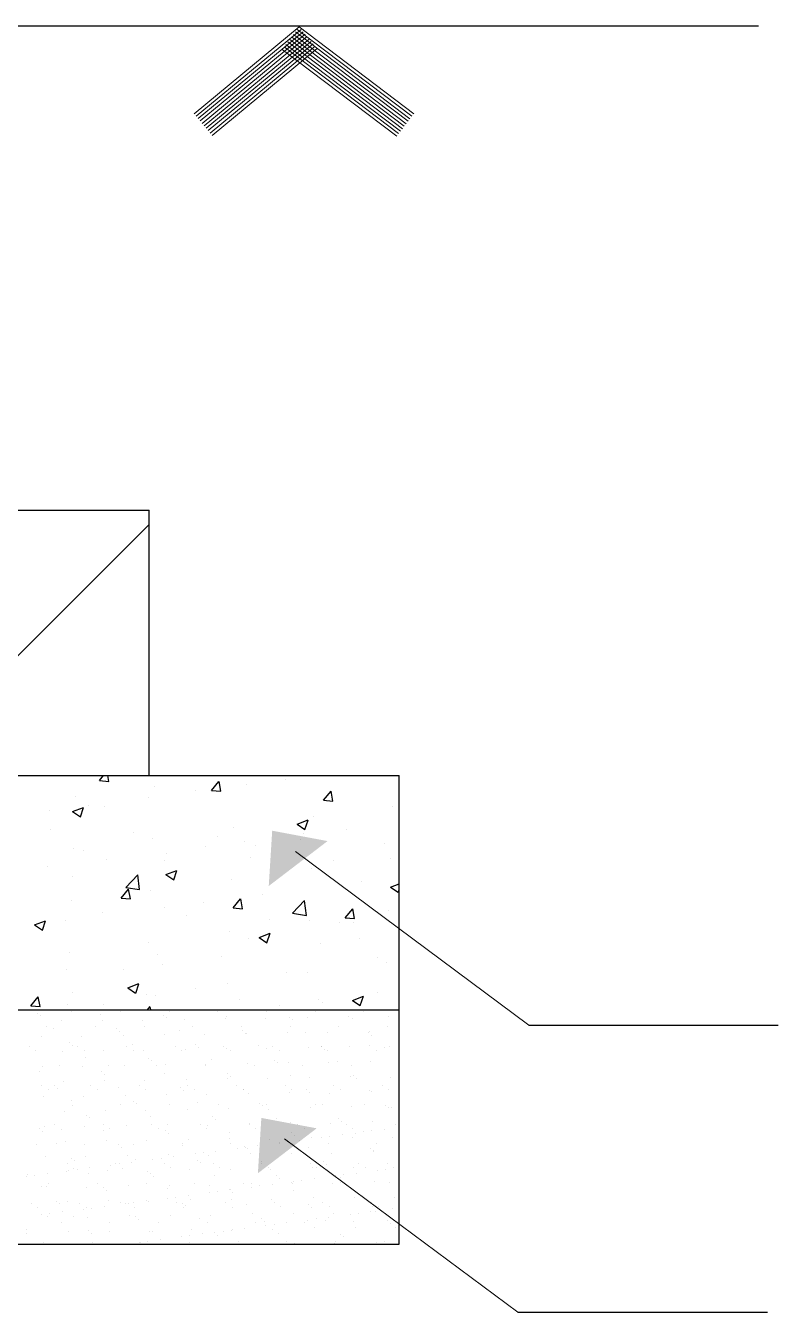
# Model space of a CAD drawing. Header units: metres. Extents: x -1744 to -758, y -4183 to -3914.
# Drawn here: x -1327.25 to -1318.17, y -4007 to -3991.33 of the extents above; entities that cross this region are included whole.
import ezdxf

# ---------------------------------------------------------------- set-up
doc = ezdxf.new("R2010")
doc.units = ezdxf.units.M
for name, color, linetype in [('DETAIL', 1, 'Continuous'), ('TEXT', 7, 'Continuous'), ('WALL', 7, 'Continuous'), ('WIN', 4, 'Continuous')]:
    doc.layers.add(name, color=color, linetype=linetype)
doc.layers.add('DIM', color=41, linetype='Continuous', lineweight=13)
doc.layers.add('HATCH', color=8, linetype='Continuous', lineweight=25)

# ---------------------------------------------------------------- blocks, each defined once
blk = doc.blocks.new('com src')
at = {"color": 6}
blk.add_line((94.632, -253.322), (233.797, -253.322), dxfattribs=at)
at = {"layer": 'DETAIL', "color": 3, "linetype": 'Continuous'}
for p, q in [((192.863, -431.35), (237.307, -431.35)), ((190.931, -482.523), (235.374, -482.523))]:
    blk.add_line(p, q, dxfattribs=at)
at = {"layer": 'DIM', "color": 3, "linetype": 'Continuous'}
for p, q in [((151.968, -253.546), (133.29, -269.002)), ((152.323, -253.975), (133.645, -269.431)), ((152.678, -254.404), (134, -269.86)), ((151.632, -253.99), (172.045, -269.441)), ((151.968, -253.546), (172.381, -268.997)), ((153.032, -254.833), (134.355, -270.289)), ((153.387, -255.261), (134.71, -270.718)), ((153.742, -255.69), (135.065, -271.146)), ((154.097, -256.119), (135.42, -271.575)), ((154.452, -256.548), (135.775, -272.004)), ((149.616, -256.653), (170.029, -272.104)), ((149.952, -256.209), (170.365, -271.66)), ((150.288, -255.765), (170.701, -271.217)), ((150.624, -255.321), (171.037, -270.773)), ((150.96, -254.877), (171.373, -270.329)), ((151.296, -254.434), (171.709, -269.885)), ((154.807, -256.977), (136.13, -272.433)), ((155.162, -257.406), (136.484, -272.862)), ((148.944, -257.541), (169.357, -272.992)), ((149.28, -257.097), (169.693, -272.548)), ((151.318, -400.454), (192.863, -431.35)), ((149.385, -451.626), (190.931, -482.523))]:
    blk.add_line(p, q, dxfattribs=at)
at = {"layer": 'DIM', "color": 2, "linetype": 'Continuous'}
for points in [[(147.174, -396.731), (146.558, -406.582), (157.032, -398.578)], [(145.242, -447.904), (144.626, -457.755), (155.1, -449.751)]]:
    blk.add_solid(points, dxfattribs=at)
at = {"layer": 'TEXT', "linetype": 'Continuous'}
blk.add_line((80.78, -386.64), (125.248, -342.172), dxfattribs=at)
at = {"layer": 'WALL'}
for p, q in [((94.632, -339.604), (125.248, -339.604)), ((125.248, -386.92), (125.248, -339.604)), ((0, -386.92), (125.248, -386.92)), ((116.387, -387.801), (117.126, -386.92)), ((118.055, -387.953), (117.865, -386.92)), ((125.248, -386.92), (169.781, -386.92)), ((169.781, -428.67), (169.781, -386.92)), ((116.387, -387.801), (118.051, -387.946)), ((126.144, -388.921), (126.144, -388.921)), ((133.503, -389.584), (133.503, -389.584)), ((136.351, -389.547), (137.692, -387.948)), ((136.351, -389.547), (138.014, -389.693)), ((138.019, -389.7), (137.697, -387.955)), ((142.625, -388.51), (142.625, -388.51)), ((149.593, -387.593), (149.593, -387.593)), ((112.086, -390.703), (112.086, -390.703)), ((125.048, -390.824), (125.048, -390.824)), ((168.611, -392.358), (168.611, -392.358)), ((167.124, -398.979), (167.124, -398.979)), ((168.273, -401.624), (168.273, -401.624)), ((163.068, -405.846), (163.068, -405.846)), ((168.237, -406.773), (169.781, -406.18)), ((168.237, -406.773), (169.621, -407.707)), ((169.625, -407.714), (169.781, -407.251)), ((167.934, -410.889), (167.934, -410.889)), ((162.714, -415.906), (162.714, -415.906)), ((111.071, -418.499), (111.071, -418.499)), ((126.752, -418.717), (126.752, -418.717)), ((138.168, -419.138), (138.168, -419.138)), ((165.884, -419.256), (165.884, -419.256)), ((110.52, -421.503), (110.52, -421.503)), ((120.659, -421.443), (120.659, -421.443)), ((127.627, -420.526), (127.627, -420.526)), ((167.596, -420.154), (167.596, -420.154)), ((121.465, -424.727), (123.414, -423.979)), ((122.854, -425.668), (123.418, -423.986)), ((139.247, -423.896), (139.247, -423.896)), ((149.653, -422.042), (149.653, -422.042)), ((153.537, -421.936), (153.537, -421.936)), ((111.593, -425.466), (111.593, -425.466)), ((121.465, -424.727), (122.849, -425.661)), ((124.791, -425.983), (124.791, -425.983)), ((126.451, -426.093), (126.451, -426.093)), ((133.421, -424.828), (133.421, -424.828)), ((161.464, -426.956), (163.413, -426.208)), ((162.853, -427.897), (163.418, -426.215)), ((165.933, -425.496), (165.933, -425.496)), ((104.147, -427.926), (105.489, -426.326)), ((104.147, -427.926), (105.811, -428.071)), ((105.815, -428.078), (105.493, -426.334)), ((110.732, -427.765), (110.732, -427.765)), ((117.189, -427.614), (117.189, -427.614)), ((124.952, -428.67), (125.453, -428.073)), ((125.566, -428.67), (125.457, -428.08)), ((141.308, -426.721), (141.308, -426.721)), ((148.424, -427.801), (148.424, -427.801)), ((155.392, -426.884), (155.392, -426.884)), ((156.166, -427.349), (156.166, -427.349)), ((161.464, -426.956), (162.849, -427.89)), ((0, -428.67), (169.781, -428.67)), ((105.363, -429.262), (105.363, -429.262)), ((105.876, -429.732), (105.876, -429.732)), ((109.607, -430.614), (109.607, -430.614)), ((111.474, -428.957), (111.474, -428.957)), ((116.664, -429.508), (116.664, -429.508)), ((116.892, -430.521), (116.892, -430.521)), ((120.142, -428.941), (120.142, -428.941)), ((124.012, -430.555), (124.012, -430.555)), ((127.802, -429.603), (127.802, -429.603)), ((128.315, -430.073), (128.315, -430.073)), ((128.809, -428.925), (128.809, -428.925)), ((131.529, -430.284), (131.529, -430.284)), ((137.477, -428.909), (137.477, -428.909)), ((138.815, -430.191), (138.815, -430.191)), ((139.103, -429.849), (139.103, -429.849)), ((145.935, -430.226), (145.935, -430.226)), ((146.145, -428.894), (146.145, -428.894)), ((150.24, -429.945), (150.24, -429.945)), ((150.753, -430.415), (150.753, -430.415)), ((153.452, -429.955), (153.452, -429.955)), ((154.812, -428.878), (154.812, -428.878)), ((160.738, -429.862), (160.738, -429.862)), ((161.542, -430.191), (161.542, -430.191)), ((163.48, -428.862), (163.48, -428.862)), ((167.858, -429.896), (167.858, -429.896)), ((169.781, -470.419), (169.781, -428.67)), ((107.032, -431.664), (107.032, -431.664)), ((115.7, -431.648), (115.7, -431.648)), ((124.367, -431.633), (124.367, -431.633)), ((133.035, -431.617), (133.035, -431.617)), ((141.702, -431.601), (141.702, -431.601)), ((150.37, -431.585), (150.37, -431.585)), ((159.037, -431.57), (159.037, -431.57)), ((164.312, -432.73), (164.312, -432.73)), ((164.501, -432.471), (164.501, -432.471)), ((167.705, -431.554), (167.705, -431.554)), ((164.554, -435.084), (164.554, -435.084)), ((164.825, -433.2), (164.825, -433.2)), ((167.246, -435.419), (167.246, -435.419)), ((168.033, -435.259), (168.033, -435.259)), ((165.728, -435.832), (165.728, -435.832)), ((164.677, -437.834), (164.677, -437.834)), ((162.163, -440.87), (162.163, -440.87)), ((166.802, -442.054), (166.802, -442.054)), ((168.208, -440.622), (168.208, -440.622)), ((164.584, -443.089), (164.584, -443.089)), ((164.852, -443.197), (164.852, -443.197)), ((167.975, -442.801), (167.975, -442.801)), ((163.533, -445.509), (163.533, -445.509)), ((167.354, -445.627), (167.354, -445.627)), ((167.867, -446.097), (167.867, -446.097)), ((168.384, -445.985), (168.384, -445.985)), ((165.027, -448.56), (165.027, -448.56)), ((169.05, -449.023), (169.05, -449.023)), ((161.922, -450.759), (161.922, -450.759)), ((163.395, -450.377), (163.395, -450.377)), ((164.844, -450.187), (164.844, -450.187)), ((167.106, -449.889), (167.106, -449.889)), ((168.559, -451.348), (168.559, -451.348)), ((164.692, -453.298), (164.692, -453.298)), ((165.205, -453.768), (165.205, -453.768)), ((165.781, -452.479), (165.781, -452.479)), ((162.63, -456.009), (162.63, -456.009)), ((165.203, -453.923), (165.203, -453.923)), ((167.627, -455.986), (167.627, -455.986)), ((162.181, -457.744), (162.181, -457.744)), ((163.804, -456.756), (163.804, -456.756)), ((165.961, -457.246), (165.961, -457.246)), ((167.41, -457.055), (167.41, -457.055)), ((168.734, -456.71), (168.734, -456.71)), ((169.673, -456.757), (169.673, -456.757)), ((165.378, -459.286), (165.378, -459.286)), ((168.029, -459.448), (168.029, -459.448)), ((162.03, -460.968), (162.03, -460.968)), ((162.543, -461.438), (162.543, -461.438)), ((164.878, -462.978), (164.878, -462.978)), ((168.91, -462.073), (168.91, -462.073)), ((162.484, -464.91), (162.484, -464.91)), ((164.747, -464.612), (164.747, -464.612)), ((164.964, -463.657), (164.964, -463.657)), ((165.553, -464.649), (165.553, -464.649)), ((166.051, -463.726), (166.051, -463.726)), ((168.527, -464.114), (168.527, -464.114)), ((154.68, -467.495), (154.68, -467.495)), ((161.965, -467.402), (161.965, -467.402)), ((167.735, -466.195), (167.735, -466.195)), ((168.248, -466.665), (168.248, -466.665)), ((169.085, -467.436), (169.085, -467.436)), ((103.317, -468.425), (103.317, -468.425)), ((103.353, -467.859), (103.353, -467.859)), ((110.834, -468.154), (110.834, -468.154)), ((114.491, -467.955), (114.491, -467.955)), ((115.004, -468.425), (115.004, -468.425)), ((118.119, -468.061), (118.119, -468.061)), ((125.024, -469.842), (125.024, -469.842)), ((125.239, -468.096), (125.239, -468.096)), ((125.792, -468.201), (125.792, -468.201)), ((127.287, -469.544), (127.287, -469.544)), ((131.067, -469.046), (131.067, -469.046)), ((132.516, -468.855), (132.516, -468.855)), ((132.757, -467.825), (132.757, -467.825)), ((134.779, -468.558), (134.779, -468.558)), ((136.929, -468.296), (136.929, -468.296)), ((137.442, -468.766), (137.442, -468.766)), ((138.559, -468.06), (138.559, -468.06)), ((140.008, -467.869), (140.008, -467.869)), ((140.042, -467.732), (140.042, -467.732)), ((142.271, -467.571), (142.271, -467.571)), ((147.162, -467.766), (147.162, -467.766)), ((148.231, -468.542), (148.231, -468.542)), ((159.368, -468.638), (159.368, -468.638)), ((159.881, -469.108), (159.881, -469.108)), ((0, -470.419), (169.781, -470.419)), ((106.124, -470.397), (106.124, -470.397)), ((106.453, -470.058), (106.453, -470.058)), ((115.12, -470.043), (115.12, -470.043)), ((123.575, -470.033), (123.575, -470.033)), ((123.788, -470.027), (123.788, -470.027)), ((132.455, -470.011), (132.455, -470.011)), ((141.123, -469.995), (141.123, -469.995)), ((143.806, -470.341), (143.806, -470.341)), ((149.79, -469.98), (149.79, -469.98)), ((151.091, -470.248), (151.091, -470.248)), ((158.211, -470.283), (158.211, -470.283)), ((158.458, -469.964), (158.458, -469.964)), ((165.729, -470.012), (165.729, -470.012)), ((167.126, -469.948), (167.126, -469.948))]:
    blk.add_line(p, q, dxfattribs=at)
at = {"layer": 'WIN', "linetype": 'Continuous'}
for p, q in [((156.314, -391.294), (157.656, -389.695)), ((156.314, -391.294), (157.978, -391.439)), ((157.982, -391.447), (157.66, -389.702)), ((107.539, -393.129), (107.539, -393.129)), ((111.623, -393.338), (113.572, -392.59)), ((111.623, -393.338), (113.008, -394.272)), ((113.012, -394.279), (113.577, -392.597)), ((114.506, -392.212), (114.506, -392.212)), ((117.271, -392.37), (117.271, -392.37)), ((154.553, -394.14), (154.553, -394.14)), ((107.692, -396.468), (107.692, -396.468)), ((140.262, -396.1), (140.262, -396.1)), ((151.623, -395.567), (153.572, -394.819)), ((151.623, -395.567), (153.007, -396.501)), ((153.012, -396.508), (153.576, -394.826)), ((122.55, -397.095), (122.55, -397.095)), ((125.806, -398.187), (125.806, -398.187)), ((137.408, -397.723), (137.408, -397.723)), ((142.271, -398.57), (142.271, -398.57)), ((152.266, -398.351), (152.266, -398.351)), ((152.812, -397.182), (152.812, -397.182)), ((160.364, -396.538), (160.364, -396.538)), ((111.747, -399.968), (111.747, -399.968)), ((113.561, -400.206), (113.561, -400.206)), ((128.419, -400.834), (128.419, -400.834)), ((135.303, -399.488), (135.303, -399.488)), ((144.133, -399.324), (144.133, -399.324)), ((107.184, -403.19), (107.184, -403.19)), ((117.726, -401.802), (117.726, -401.802)), ((127.901, -402.11), (127.901, -402.11)), ((143.277, -401.462), (143.277, -401.462)), ((158.134, -402.09), (158.134, -402.09)), ((111.669, -404.896), (111.669, -404.896)), ((121.078, -406.84), (123.246, -404.581)), ((123.557, -407.23), (123.25, -404.587)), ((128.237, -404.544), (130.186, -403.796)), ((128.237, -404.544), (129.622, -405.478)), ((129.626, -405.485), (130.19, -403.803)), ((139.924, -405.365), (139.924, -405.365)), ((154.214, -403.405), (154.214, -403.405)), ((120.249, -408.736), (121.591, -407.137)), ((121.078, -406.84), (123.553, -407.224)), ((121.917, -408.889), (121.595, -407.145)), ((125.468, -407.452), (125.468, -407.452)), ((111.409, -409.234), (111.409, -409.234)), ((120.249, -408.736), (121.913, -408.882)), ((134.949, -409.548), (134.949, -409.548)), ((140.212, -410.483), (141.554, -408.884)), ((141.88, -410.636), (141.559, -408.891)), ((145.49, -408.16), (145.49, -408.16)), ((150.782, -411.447), (152.95, -409.187)), ((153.262, -411.837), (152.954, -409.194)), ((117.013, -411.243), (117.013, -411.243)), ((127.981, -410.465), (127.981, -410.465)), ((131.871, -411.871), (131.871, -411.871)), ((140.212, -410.483), (141.876, -410.629)), ((146.729, -412.499), (146.729, -412.499)), ((150.782, -411.447), (153.258, -411.831)), ((160.176, -412.23), (161.518, -410.631)), ((160.176, -412.23), (161.84, -412.375)), ((161.844, -412.382), (161.522, -410.638)), ((104.851, -413.521), (106.8, -412.773)), ((104.851, -413.521), (106.236, -414.455)), ((106.24, -414.462), (106.804, -412.78)), ((110.404, -412.779), (110.404, -412.779)), ((139.585, -414.631), (139.585, -414.631)), ((153.876, -412.671), (153.876, -412.671)), ((159.215, -413.145), (159.215, -413.145)), ((161.586, -413.126), (161.586, -413.126)), ((125.129, -416.717), (125.129, -416.717)), ((142.983, -415.931), (142.983, -415.931)), ((144.851, -415.75), (146.8, -415.002)), ((144.851, -415.75), (146.235, -416.684)), ((146.24, -416.691), (146.804, -415.009)), ((155.746, -416.824), (155.746, -416.824)), ((108.297, -431.95), (108.297, -431.95)), ((119.435, -432.046), (119.435, -432.046)), ((119.948, -432.516), (119.948, -432.516)), ((120.656, -433.131), (120.656, -433.131)), ((127.941, -433.038), (127.941, -433.038)), ((130.736, -432.292), (130.736, -432.292)), ((135.061, -433.072), (135.061, -433.072)), ((141.873, -432.388), (141.873, -432.388)), ((142.386, -432.858), (142.386, -432.858)), ((142.579, -432.801), (142.579, -432.801)), ((149.864, -432.708), (149.864, -432.708)), ((153.175, -432.634), (153.175, -432.634)), ((156.984, -432.742), (156.984, -432.742)), ((103.881, -435.194), (103.881, -435.194)), ((106.018, -433.367), (106.018, -433.367)), ((111.068, -434.489), (111.068, -434.489)), ((111.581, -434.959), (111.581, -434.959)), ((112.548, -435.179), (112.548, -435.179)), ((113.138, -433.401), (113.138, -433.401)), ((121.216, -435.163), (121.216, -435.163)), ((122.369, -434.735), (122.369, -434.735)), ((129.884, -435.147), (129.884, -435.147)), ((133.506, -434.831), (133.506, -434.831)), ((134.019, -435.301), (134.019, -435.301)), ((138.551, -435.131), (138.551, -435.131)), ((144.808, -435.077), (144.808, -435.077)), ((147.219, -435.116), (147.219, -435.116)), ((153.628, -435.318), (153.628, -435.318)), ((155.886, -435.1), (155.886, -435.1)), ((155.945, -435.172), (155.945, -435.172)), ((160.913, -435.225), (160.913, -435.225)), ((105.055, -435.942), (105.055, -435.942)), ((109.782, -435.977), (109.782, -435.977)), ((113.722, -435.926), (113.722, -435.926)), ((114.002, -437.178), (114.002, -437.178)), ((117.067, -435.884), (117.067, -435.884)), ((122.39, -435.911), (122.39, -435.911)), ((124.187, -435.918), (124.187, -435.918)), ((125.139, -437.274), (125.139, -437.274)), ((125.652, -437.744), (125.652, -437.744)), ((131.057, -435.895), (131.057, -435.895)), ((131.705, -435.647), (131.705, -435.647)), ((136.441, -437.52), (136.441, -437.52)), ((138.99, -435.554), (138.99, -435.554)), ((139.725, -435.879), (139.725, -435.879)), ((146.11, -435.588), (146.11, -435.588)), ((147.578, -437.615), (147.578, -437.615)), ((148.392, -435.863), (148.392, -435.863)), ((156.458, -435.643), (156.458, -435.643)), ((157.06, -435.848), (157.06, -435.848)), ((105.635, -439.621), (105.635, -439.621)), ((106.194, -438.73), (106.194, -438.73)), ((109.28, -438.634), (109.28, -438.634)), ((113.314, -438.764), (113.314, -438.764)), ((116.772, -439.716), (116.772, -439.716)), ((117.947, -438.618), (117.947, -438.618)), ((120.831, -438.493), (120.831, -438.493)), ((126.615, -438.602), (126.615, -438.602)), ((128.074, -439.962), (128.074, -439.962)), ((128.117, -438.401), (128.117, -438.401)), ((135.236, -438.435), (135.236, -438.435)), ((135.283, -438.587), (135.283, -438.587)), ((139.211, -440.058), (139.211, -440.058)), ((142.754, -438.164), (142.754, -438.164)), ((143.95, -438.571), (143.95, -438.571)), ((148.091, -438.085), (148.091, -438.085)), ((150.039, -438.071), (150.039, -438.071)), ((152.618, -438.555), (152.618, -438.555)), ((157.159, -438.105), (157.159, -438.105)), ((158.879, -437.861), (158.879, -437.861)), ((161.285, -438.539), (161.285, -438.539)), ((106.129, -442.164), (106.129, -442.164)), ((108.405, -442.159), (108.405, -442.159)), ((109.957, -441.34), (109.957, -441.34)), ((114.796, -442.148), (114.796, -442.148)), ((117.243, -441.247), (117.243, -441.247)), ((117.285, -440.186), (117.285, -440.186)), ((123.464, -442.132), (123.464, -442.132)), ((124.363, -441.281), (124.363, -441.281)), ((131.88, -441.01), (131.88, -441.01)), ((132.131, -442.117), (132.131, -442.117)), ((139.166, -440.917), (139.166, -440.917)), ((139.724, -440.528), (139.724, -440.528)), ((140.799, -442.101), (140.799, -442.101)), ((146.286, -440.951), (146.286, -440.951)), ((149.467, -442.085), (149.467, -442.085)), ((150.512, -440.304), (150.512, -440.304)), ((153.803, -440.681), (153.803, -440.681)), ((158.134, -442.069), (158.134, -442.069)), ((161.088, -440.588), (161.088, -440.588)), ((161.65, -440.4), (161.65, -440.4)), ((106.369, -444.093), (106.369, -444.093)), ((107.302, -442.912), (107.302, -442.912)), ((108.919, -442.629), (108.919, -442.629)), ((113.489, -444.127), (113.489, -444.127)), ((115.97, -442.896), (115.97, -442.896)), ((119.707, -442.405), (119.707, -442.405)), ((121.006, -443.856), (121.006, -443.856)), ((124.638, -442.88), (124.638, -442.88)), ((128.292, -443.763), (128.292, -443.763)), ((130.844, -442.501), (130.844, -442.501)), ((131.357, -442.971), (131.357, -442.971)), ((133.305, -442.864), (133.305, -442.864)), ((135.412, -443.798), (135.412, -443.798)), ((141.973, -442.849), (141.973, -442.849)), ((142.145, -442.747), (142.145, -442.747)), ((142.929, -443.527), (142.929, -443.527)), ((150.215, -443.434), (150.215, -443.434)), ((150.64, -442.833), (150.64, -442.833)), ((153.283, -442.843), (153.283, -442.843)), ((153.796, -443.313), (153.796, -443.313)), ((157.335, -443.468), (157.335, -443.468)), ((159.308, -442.817), (159.308, -442.817)), ((110.133, -446.703), (110.133, -446.703)), ((111.34, -444.848), (111.34, -444.848)), ((111.528, -445.603), (111.528, -445.603)), ((117.418, -446.61), (117.418, -446.61)), ((120.195, -445.588), (120.195, -445.588)), ((122.477, -444.944), (122.477, -444.944)), ((122.99, -445.414), (122.99, -445.414)), ((124.538, -446.644), (124.538, -446.644)), ((128.863, -445.572), (128.863, -445.572)), ((132.055, -446.373), (132.055, -446.373)), ((133.779, -445.19), (133.779, -445.19)), ((137.53, -445.556), (137.53, -445.556)), ((139.341, -446.28), (139.341, -446.28)), ((144.916, -445.286), (144.916, -445.286)), ((145.429, -445.756), (145.429, -445.756)), ((146.198, -445.54), (146.198, -445.54)), ((146.461, -446.314), (146.461, -446.314)), ((153.978, -446.043), (153.978, -446.043)), ((154.866, -445.525), (154.866, -445.525)), ((156.217, -445.532), (156.217, -445.532)), ((161.264, -445.95), (161.264, -445.95)), ((108.377, -449.134), (108.377, -449.134)), ((114.11, -447.387), (114.11, -447.387)), ((114.623, -447.857), (114.623, -447.857)), ((117.044, -449.118), (117.044, -449.118)), ((121.182, -449.219), (121.182, -449.219)), ((125.412, -447.633), (125.412, -447.633)), ((125.712, -449.102), (125.712, -449.102)), ((128.467, -449.126), (128.467, -449.126)), ((134.379, -449.086), (134.379, -449.086)), ((135.587, -449.161), (135.587, -449.161)), ((136.549, -447.728), (136.549, -447.728)), ((137.062, -448.198), (137.062, -448.198)), ((143.047, -449.071), (143.047, -449.071)), ((143.105, -448.89), (143.105, -448.89)), ((147.85, -447.974), (147.85, -447.974)), ((150.39, -448.797), (150.39, -448.797)), ((151.714, -449.055), (151.714, -449.055)), ((157.51, -448.831), (157.51, -448.831)), ((158.987, -448.07), (158.987, -448.07)), ((159.5, -448.54), (159.5, -448.54)), ((160.382, -449.039), (160.382, -449.039)), ((105.743, -449.829), (105.743, -449.829)), ((106.256, -450.3), (106.256, -450.3)), ((106.544, -449.456), (106.544, -449.456)), ((109.55, -449.881), (109.55, -449.881)), ((113.664, -449.49), (113.664, -449.49)), ((117.045, -450.076), (117.045, -450.076)), ((118.218, -449.866), (118.218, -449.866)), ((126.885, -449.85), (126.885, -449.85)), ((128.182, -450.171), (128.182, -450.171)), ((128.695, -450.641), (128.695, -450.641)), ((135.553, -449.834), (135.553, -449.834)), ((139.483, -450.417), (139.483, -450.417)), ((144.221, -449.818), (144.221, -449.818)), ((150.62, -450.513), (150.62, -450.513)), ((151.133, -450.983), (151.133, -450.983)), ((152.888, -449.803), (152.888, -449.803)), ((154.154, -451.406), (154.154, -451.406)), ((155.903, -451.364), (155.903, -451.364)), ((157.352, -451.173), (157.352, -451.173)), ((159.614, -450.875), (159.614, -450.875)), ((161.439, -451.313), (161.439, -451.313)), ((161.556, -449.787), (161.556, -449.787)), ((105.108, -452.589), (105.108, -452.589)), ((108.678, -452.518), (108.678, -452.518)), ((110.308, -452.066), (110.308, -452.066)), ((113.776, -452.573), (113.776, -452.573)), ((117.593, -451.973), (117.593, -451.973)), ((119.815, -452.614), (119.815, -452.614)), ((120.328, -453.084), (120.328, -453.084)), ((122.443, -452.557), (122.443, -452.557)), ((124.713, -452.007), (124.713, -452.007)), ((131.111, -452.542), (131.111, -452.542)), ((131.116, -452.86), (131.116, -452.86)), ((132.231, -451.736), (132.231, -451.736)), ((139.516, -451.643), (139.516, -451.643)), ((139.778, -452.526), (139.778, -452.526)), ((140.919, -453.336), (140.919, -453.336)), ((142.254, -452.956), (142.254, -452.956)), ((142.368, -453.146), (142.368, -453.146)), ((142.767, -453.426), (142.767, -453.426)), ((144.63, -452.848), (144.63, -452.848)), ((146.636, -451.677), (146.636, -451.677)), ((148.411, -452.35), (148.411, -452.35)), ((148.446, -452.51), (148.446, -452.51)), ((149.86, -452.159), (149.86, -452.159)), ((152.122, -451.861), (152.122, -451.861)), ((153.555, -453.202), (153.555, -453.202)), ((157.114, -452.494), (157.114, -452.494)), ((106.72, -454.819), (106.72, -454.819)), ((110.624, -456.103), (110.624, -456.103)), ((111.448, -455.057), (111.448, -455.057)), ((111.961, -455.527), (111.961, -455.527)), ((113.84, -454.853), (113.84, -454.853)), ((119.292, -456.087), (119.292, -456.087)), ((119.892, -456.105), (119.892, -456.105)), ((121.357, -454.582), (121.357, -454.582)), ((122.154, -455.807), (122.154, -455.807)), ((122.749, -455.303), (122.749, -455.303)), ((125.935, -455.309), (125.935, -455.309)), ((127.384, -455.118), (127.384, -455.118)), ((127.96, -456.072), (127.96, -456.072)), ((128.643, -454.489), (128.643, -454.489)), ((129.646, -454.82), (129.646, -454.82)), ((133.427, -454.323), (133.427, -454.323)), ((133.887, -455.399), (133.887, -455.399)), ((134.4, -455.869), (134.4, -455.869)), ((134.876, -454.132), (134.876, -454.132)), ((135.762, -454.523), (135.762, -454.523)), ((136.627, -456.056), (136.627, -456.056)), ((137.138, -453.834), (137.138, -453.834)), ((143.28, -454.253), (143.28, -454.253)), ((145.188, -455.645), (145.188, -455.645)), ((145.295, -456.04), (145.295, -456.04)), ((150.565, -454.16), (150.565, -454.16)), ((153.962, -456.024), (153.962, -456.024)), ((156.325, -455.74), (156.325, -455.74)), ((157.685, -454.194), (157.685, -454.194)), ((103.459, -458.268), (103.459, -458.268)), ((103.594, -457.97), (103.594, -457.97)), ((104.908, -458.077), (104.908, -458.077)), ((107.17, -457.78), (107.17, -457.78)), ((110.483, -457.428), (110.483, -457.428)), ((110.951, -457.282), (110.951, -457.282)), ((111.798, -456.851), (111.798, -456.851)), ((112.4, -457.091), (112.4, -457.091)), ((114.382, -457.746), (114.382, -457.746)), ((114.662, -456.793), (114.662, -456.793)), ((117.769, -457.336), (117.769, -457.336)), ((118.443, -456.295), (118.443, -456.295)), ((120.466, -456.835), (120.466, -456.835)), ((124.889, -457.37), (124.889, -457.37)), ((125.52, -457.841), (125.52, -457.841)), ((126.033, -458.312), (126.033, -458.312)), ((129.133, -456.819), (129.133, -456.819)), ((132.406, -457.099), (132.406, -457.099)), ((136.821, -458.088), (136.821, -458.088)), ((137.801, -456.804), (137.801, -456.804)), ((139.692, -457.006), (139.692, -457.006)), ((146.468, -456.788), (146.468, -456.788)), ((146.812, -457.04), (146.812, -457.04)), ((147.958, -458.183), (147.958, -458.183)), ((154.329, -456.769), (154.329, -456.769)), ((155.136, -456.772), (155.136, -456.772)), ((156.838, -456.21), (156.838, -456.21)), ((158.469, -458.232), (158.469, -458.232)), ((159.918, -458.042), (159.918, -458.042)), ((161.614, -456.676), (161.614, -456.676)), ((106.016, -460.189), (106.016, -460.189)), ((106.895, -460.182), (106.895, -460.182)), ((107.356, -459.559), (107.356, -459.559)), ((114.015, -460.216), (114.015, -460.216)), ((116.024, -459.543), (116.024, -459.543)), ((117.153, -460.284), (117.153, -460.284)), ((121.532, -459.945), (121.532, -459.945)), ((124.691, -459.527), (124.691, -459.527)), ((128.454, -460.53), (128.454, -460.53)), ((128.818, -459.852), (128.818, -459.852)), ((133.359, -459.511), (133.359, -459.511)), ((135.938, -459.886), (135.938, -459.886)), ((139.591, -460.626), (139.591, -460.626)), ((142.026, -459.496), (142.026, -459.496)), ((143.455, -459.616), (143.455, -459.616)), ((143.485, -460.205), (143.485, -460.205)), ((144.934, -460.014), (144.934, -460.014)), ((147.197, -459.716), (147.197, -459.716)), ((148.471, -458.653), (148.471, -458.653)), ((150.694, -459.48), (150.694, -459.48)), ((150.741, -459.523), (150.741, -459.523)), ((150.977, -459.219), (150.977, -459.219)), ((152.426, -459.028), (152.426, -459.028)), ((154.689, -458.73), (154.689, -458.73)), ((157.861, -459.557), (157.861, -459.557)), ((159.26, -458.429), (159.26, -458.429)), ((159.361, -459.464), (159.361, -459.464)), ((108.786, -462.727), (108.786, -462.727)), ((110.659, -462.791), (110.659, -462.791)), ((117.666, -460.754), (117.666, -460.754)), ((117.944, -462.698), (117.944, -462.698)), ((120.087, -462.973), (120.087, -462.973)), ((122.458, -462.973), (122.458, -462.973)), ((124.721, -462.675), (124.721, -462.675)), ((125.064, -462.733), (125.064, -462.733)), ((128.501, -462.178), (128.501, -462.178)), ((129.95, -461.987), (129.95, -461.987)), ((132.213, -461.689), (132.213, -461.689)), ((132.581, -462.462), (132.581, -462.462)), ((135.993, -461.191), (135.993, -461.191)), ((137.442, -461.001), (137.442, -461.001)), ((139.705, -460.703), (139.705, -460.703)), ((139.867, -462.369), (139.867, -462.369)), ((140.104, -461.096), (140.104, -461.096)), ((146.987, -462.403), (146.987, -462.403)), ((150.893, -460.872), (150.893, -460.872)), ((154.504, -462.132), (154.504, -462.132)), ((161.79, -462.039), (161.79, -462.039)), ((104.205, -463.089), (104.205, -463.089)), ((105.378, -463.836), (105.378, -463.836)), ((106.025, -465.137), (106.025, -465.137)), ((107.474, -464.946), (107.474, -464.946)), ((109.299, -463.197), (109.299, -463.197)), ((109.737, -464.648), (109.737, -464.648)), ((112.872, -463.073), (112.872, -463.073)), ((113.517, -464.15), (113.517, -464.15)), ((114.046, -463.821), (114.046, -463.821)), ((114.966, -463.96), (114.966, -463.96)), ((117.229, -463.662), (117.229, -463.662)), ((121.009, -463.164), (121.009, -463.164)), ((121.54, -463.057), (121.54, -463.057)), ((122.714, -463.805), (122.714, -463.805)), ((128.993, -465.215), (128.993, -465.215)), ((130.207, -463.041), (130.207, -463.041)), ((131.224, -463.069), (131.224, -463.069)), ((131.381, -463.789), (131.381, -463.789)), ((131.737, -463.539), (131.737, -463.539)), ((136.113, -465.249), (136.113, -465.249)), ((138.875, -463.026), (138.875, -463.026)), ((140.049, -463.773), (140.049, -463.773)), ((142.526, -463.315), (142.526, -463.315)), ((143.631, -464.978), (143.631, -464.978)), ((147.543, -463.01), (147.543, -463.01)), ((148.716, -463.758), (148.716, -463.758)), ((150.916, -464.886), (150.916, -464.886)), ((153.663, -463.411), (153.663, -463.411)), ((154.176, -463.881), (154.176, -463.881)), ((156.21, -462.994), (156.21, -462.994)), ((157.384, -463.742), (157.384, -463.742)), ((158.036, -464.92), (158.036, -464.92)), ((161.035, -465.101), (161.035, -465.101)), ((107.07, -465.545), (107.07, -465.545)), ((109.604, -466.528), (109.604, -466.528)), ((111.72, -465.416), (111.72, -465.416)), ((114.19, -465.579), (114.19, -465.579)), ((118.271, -466.512), (118.271, -466.512)), ((121.708, -465.308), (121.708, -465.308)), ((122.857, -465.512), (122.857, -465.512)), ((123.37, -465.982), (123.37, -465.982)), ((126.939, -466.497), (126.939, -466.497)), ((134.159, -465.758), (134.159, -465.758)), ((135.607, -466.481), (135.607, -466.481)), ((144.274, -466.465), (144.274, -466.465)), ((145.296, -465.853), (145.296, -465.853)), ((145.809, -466.324), (145.809, -466.324)), ((146.051, -467.073), (146.051, -467.073)), ((147.5, -466.883), (147.5, -466.883)), ((149.763, -466.585), (149.763, -466.585)), ((152.942, -466.449), (152.942, -466.449)), ((153.543, -466.087), (153.543, -466.087)), ((154.992, -465.896), (154.992, -465.896)), ((156.597, -466.1), (156.597, -466.1)), ((157.255, -465.599), (157.255, -465.599)), ((161.609, -466.434), (161.609, -466.434))]:
    blk.add_line(p, q, dxfattribs=at)
blk = doc.blocks.new('A$C1C9B1590')
at = {"layer": 'HATCH', "color": 1, "xscale": 0.0683846454916549, "yscale": 0.0683846454916549, "zscale": 0.0683846454916549}
blk.add_blockref('com src', (271.172, 208.957), dxfattribs=at)

msp = doc.modelspace()

# ---------------------------------------------------------------- block references
at = {"layer": 'WALL'}
msp.add_blockref('A$C1C9B1590', (-1605.48862, -4182.96317), dxfattribs=at)

doc.saveas('drawing.dxf')
